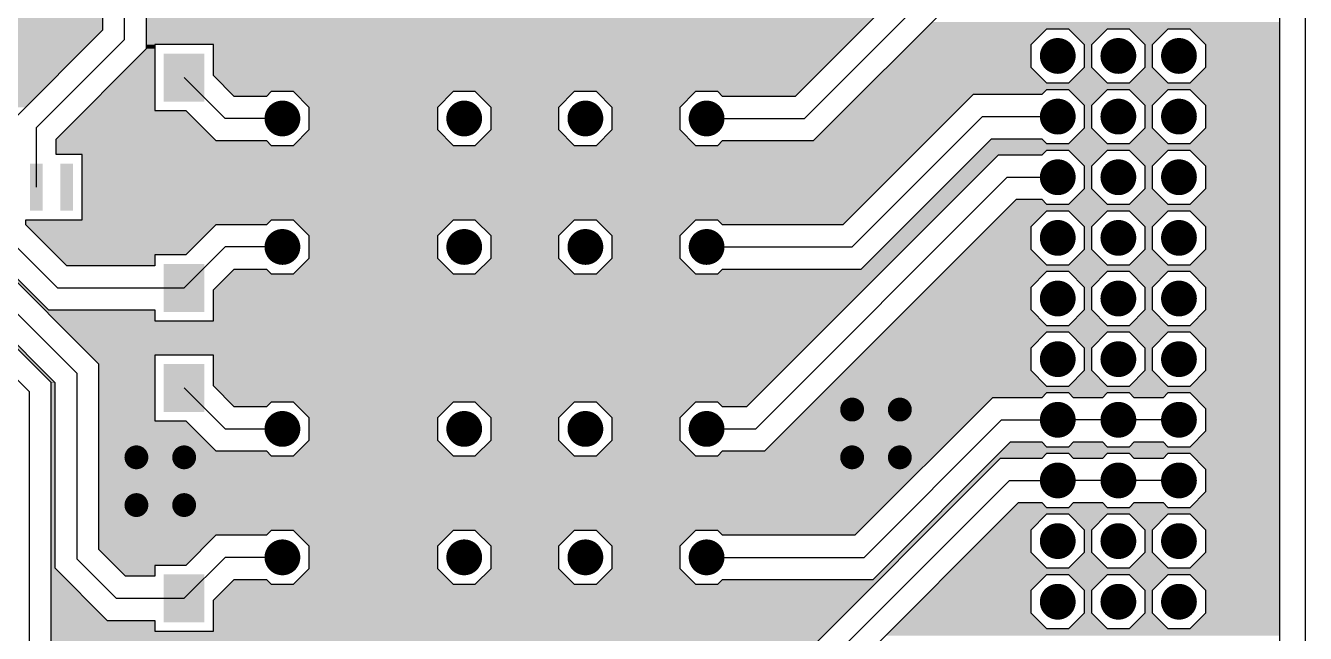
# Model space of a CAD drawing. Extents: x 295 to 953, y 10 to 290.
# Drawn here: x 780 to 868.5, y 133.9 to 175.9 of the extents above; entities that cross this region are included whole.
import ezdxf

# ---------------------------------------------------------------- set-up
doc = ezdxf.new("R2010")
doc.units = 0
doc.header["$LTSCALE"] = 5
doc.header["$MEASUREMENT"] = 0
doc.layers.get('0').update_dxf_attribs({"linetype": 'CONTINUOUS', "lineweight": 25})
doc.layers.add('L1-TOP_GBR', color=7, linetype='CONTINUOUS')

msp = doc.modelspace()

# ---------------------------------------------------------------- linework, layer by layer
for points, const_width in [([(850.732, 173.786, 1), (851.969, 173.786, 1)], 1.238), ([(854.923, 173.786, 1), (856.16, 173.786, 1)], 1.238), ([(859.114, 173.786, 1), (860.351, 173.786, 1)], 1.238), ([(850.732, 169.595, 1), (851.969, 169.595, 1)], 1.238), ([(854.923, 169.595, 1), (856.16, 169.595, 1)], 1.238), ([(859.114, 169.595, 1), (860.351, 169.595, 1)], 1.238), ([(797.107, 169.464, 1), (798.344, 169.464, 1)], 1.238), ([(809.68, 169.464, 1), (810.917, 169.464, 1)], 1.238), ([(818.062, 169.464, 1), (819.299, 169.464, 1)], 1.238), ([(826.444, 169.464, 1), (827.681, 169.464, 1)], 1.238), ([(850.732, 165.405, 1), (851.969, 165.405, 1)], 1.238), ([(854.923, 165.405, 1), (856.16, 165.405, 1)], 1.238), ([(859.114, 165.405, 1), (860.351, 165.405, 1)], 1.238), ([(850.732, 161.214, 1), (851.969, 161.214, 1)], 1.238), ([(854.923, 161.214, 1), (856.16, 161.214, 1)], 1.238), ([(859.114, 161.214, 1), (860.351, 161.214, 1)], 1.238), ([(797.107, 160.587, 1), (798.344, 160.587, 1)], 1.238), ([(809.68, 160.587, 1), (810.917, 160.587, 1)], 1.238), ([(818.062, 160.587, 1), (819.299, 160.587, 1)], 1.238), ([(826.444, 160.587, 1), (827.681, 160.587, 1)], 1.238), ([(850.732, 157.023, 1), (851.969, 157.023, 1)], 1.238), ([(854.923, 157.023, 1), (856.16, 157.023, 1)], 1.238), ([(859.114, 157.023, 1), (860.351, 157.023, 1)], 1.238), ([(850.732, 152.832, 1), (851.969, 152.832, 1)], 1.238), ([(854.923, 152.832, 1), (856.16, 152.832, 1)], 1.238), ([(859.114, 152.832, 1), (860.351, 152.832, 1)], 1.238), ([(836.715, 149.35, 1), (837.54, 149.35, 1)], 0.825), ([(840.015, 149.35, 1), (840.84, 149.35, 1)], 0.825), ([(850.732, 148.641, 1), (851.969, 148.641, 1)], 1.238), ([(854.923, 148.641, 1), (856.16, 148.641, 1)], 1.238), ([(859.114, 148.641, 1), (860.351, 148.641, 1)], 1.238), ([(797.107, 148.013, 1), (798.344, 148.013, 1)], 1.238), ([(809.68, 148.013, 1), (810.917, 148.013, 1)], 1.238), ([(818.062, 148.013, 1), (819.299, 148.013, 1)], 1.238), ([(826.444, 148.013, 1), (827.681, 148.013, 1)], 1.238), ([(787.215, 146.05, 1), (788.04, 146.05, 1)], 0.825), ([(790.515, 146.05, 1), (791.34, 146.05, 1)], 0.825), ([(836.715, 146.05, 1), (837.54, 146.05, 1)], 0.825), ([(840.015, 146.05, 1), (840.84, 146.05, 1)], 0.825), ([(850.732, 144.45, 1), (851.969, 144.45, 1)], 1.238), ([(854.923, 144.45, 1), (856.16, 144.45, 1)], 1.238), ([(859.114, 144.45, 1), (860.351, 144.45, 1)], 1.238), ([(787.215, 142.75, 1), (788.04, 142.75, 1)], 0.825), ([(790.515, 142.75, 1), (791.34, 142.75, 1)], 0.825), ([(850.732, 140.258, 1), (851.969, 140.258, 1)], 1.238), ([(854.923, 140.258, 1), (856.16, 140.258, 1)], 1.238), ([(859.114, 140.258, 1), (860.351, 140.258, 1)], 1.238), ([(797.107, 139.137, 1), (798.344, 139.137, 1)], 1.238), ([(809.68, 139.137, 1), (810.917, 139.137, 1)], 1.238), ([(818.062, 139.137, 1), (819.299, 139.137, 1)], 1.238), ([(826.444, 139.137, 1), (827.681, 139.137, 1)], 1.238), ([(850.732, 136.067, 1), (851.969, 136.067, 1)], 1.238), ([(854.923, 136.067, 1), (856.16, 136.067, 1)], 1.238), ([(859.114, 136.067, 1), (860.351, 136.067, 1)], 1.238)]:
    msp.add_lwpolyline(points, format="xyb", close=True, dxfattribs=dict(const_width=const_width))
for points in [[(792.332, 173.949), (792.332, 170.638), (789.524, 173.949), (789.524, 170.638)], [(781.154, 166.352), (781.154, 163.084), (780.274, 166.352), (780.274, 163.084)], [(783.249, 166.352), (783.249, 163.084), (782.37, 166.352), (782.37, 163.084)], [(792.332, 159.414), (792.332, 156.103), (789.524, 159.414), (789.524, 156.103)], [(792.332, 152.499), (792.332, 149.188), (789.524, 152.499), (789.524, 149.188)], [(792.332, 137.964), (792.332, 134.653), (789.524, 137.964), (789.524, 134.653)]]:
    msp.add_solid(points)
at = {"layer": 'L1-TOP_GBR'}
for p, q in [((868.478, 88.3), (868.478, 246.7)), ((868.478, 88.3), (868.478, 246.7)), ((866.704, 97.893), (866.704, 233.449)), ((845.901, 183.695), (833.196, 170.99)), ((846.533, 182.168), (833.828, 169.464)), ((834.46, 167.937), (847.165, 180.642)), ((785.276, 178.603), (785.276, 175.557)), ((786.803, 174.925), (786.803, 177.971)), ((788.329, 174.293), (788.329, 177.337)), ((785.276, 175.557), (779.188, 169.468)), ((850.582, 175.643), (849.494, 174.555)), ((852.119, 175.643), (850.582, 175.643)), ((853.207, 174.555), (852.119, 175.643)), ((854.773, 175.643), (853.685, 174.555)), ((856.31, 175.643), (854.773, 175.643)), ((857.398, 174.555), (856.31, 175.643)), ((858.964, 175.643), (857.876, 174.555)), ((860.501, 175.643), (858.964, 175.643)), ((861.589, 174.555), (860.501, 175.643)), ((786.803, 174.925), (780.714, 168.837)), ((788.905, 174.567), (788.905, 170.018)), ((792.95, 174.567), (788.905, 174.567)), ((792.95, 172.429), (792.95, 174.567)), ((849.494, 174.555), (849.494, 173.018)), ((853.207, 173.018), (853.207, 174.555)), ((853.685, 174.555), (853.685, 173.018)), ((857.398, 173.018), (857.398, 174.555)), ((857.876, 174.555), (857.876, 173.018)), ((861.589, 173.018), (861.589, 174.555)), ((782.075, 168.04), (788.329, 174.293)), ((849.494, 173.018), (850.582, 171.93)), ((852.119, 171.93), (853.207, 173.018)), ((853.685, 173.018), (854.773, 171.93)), ((856.31, 171.93), (857.398, 173.018)), ((857.876, 173.018), (858.964, 171.93)), ((860.501, 171.93), (861.589, 173.018)), ((790.928, 172.293), (793.757, 169.464)), ((794.389, 170.99), (792.95, 172.429)), ((850.582, 171.93), (852.119, 171.93)), ((854.773, 171.93), (856.31, 171.93)), ((858.964, 171.93), (860.501, 171.93)), ((796.627, 170.99), (794.389, 170.99)), ((796.957, 171.32), (796.627, 170.99)), ((798.494, 171.32), (796.957, 171.32)), ((799.582, 170.232), (798.494, 171.32)), ((809.53, 171.32), (808.442, 170.232)), ((811.067, 171.32), (809.53, 171.32)), ((812.155, 170.232), (811.067, 171.32)), ((817.912, 171.32), (816.824, 170.232)), ((819.449, 171.32), (817.912, 171.32)), ((820.537, 170.232), (819.449, 171.32)), ((826.294, 171.32), (825.206, 170.232)), ((827.831, 171.32), (826.294, 171.32)), ((828.161, 170.99), (827.831, 171.32)), ((833.196, 170.99), (828.161, 170.99)), ((845.505, 171.122), (836.496, 162.113)), ((850.252, 171.122), (845.505, 171.122)), ((850.582, 171.452), (850.252, 171.122)), ((852.119, 171.452), (850.582, 171.452)), ((853.207, 170.364), (852.119, 171.452)), ((854.773, 171.452), (853.685, 170.364)), ((856.31, 171.452), (854.773, 171.452)), ((857.398, 170.364), (856.31, 171.452)), ((858.964, 171.452), (857.876, 170.364)), ((860.501, 171.452), (858.964, 171.452)), ((861.589, 170.364), (860.501, 171.452)), ((788.905, 170.018), (791.043, 170.018)), ((791.043, 170.018), (793.124, 167.937)), ((799.582, 168.695), (799.582, 170.232)), ((808.442, 170.232), (808.442, 168.695)), ((812.155, 168.695), (812.155, 170.232)), ((816.824, 170.232), (816.824, 168.695)), ((820.537, 168.695), (820.537, 170.232)), ((825.206, 170.232), (825.206, 168.695)), ((853.207, 168.827), (853.207, 170.364)), ((853.685, 170.364), (853.685, 168.827)), ((857.398, 168.827), (857.398, 170.364)), ((857.876, 170.364), (857.876, 168.827)), ((861.589, 168.827), (861.589, 170.364)), ((797.726, 169.464), (793.757, 169.464)), ((827.063, 169.464), (833.828, 169.464)), ((846.137, 169.595), (837.128, 160.587)), ((846.137, 169.595), (851.351, 169.595)), ((780.714, 164.718), (780.714, 168.837)), ((798.494, 167.607), (799.582, 168.695)), ((808.442, 168.695), (809.53, 167.607)), ((811.067, 167.607), (812.155, 168.695)), ((816.824, 168.695), (817.912, 167.607)), ((819.449, 167.607), (820.537, 168.695)), ((825.206, 168.695), (826.294, 167.607)), ((852.119, 167.739), (853.207, 168.827)), ((853.685, 168.827), (854.773, 167.739)), ((856.31, 167.739), (857.398, 168.827)), ((857.876, 168.827), (858.964, 167.739)), ((860.501, 167.739), (861.589, 168.827)), ((782.075, 166.97), (782.075, 168.04)), ((793.124, 167.937), (796.627, 167.937)), ((796.627, 167.937), (796.957, 167.607)), ((796.957, 167.607), (798.494, 167.607)), ((809.53, 167.607), (811.067, 167.607)), ((817.912, 167.607), (819.449, 167.607)), ((826.294, 167.607), (827.831, 167.607)), ((827.831, 167.607), (828.161, 167.937)), ((828.161, 167.937), (834.46, 167.937)), ((837.76, 159.06), (846.769, 168.069)), ((846.769, 168.069), (850.252, 168.069)), ((850.252, 168.069), (850.582, 167.739)), ((850.582, 167.739), (852.119, 167.739)), ((854.773, 167.739), (856.31, 167.739)), ((858.964, 167.739), (860.501, 167.739)), ((783.869, 166.97), (782.075, 166.97)), ((783.869, 162.464), (783.869, 166.97)), ((847.221, 166.931), (829.83, 149.54)), ((850.252, 166.931), (847.221, 166.931)), ((850.582, 167.261), (850.252, 166.931)), ((852.119, 167.261), (850.582, 167.261)), ((853.207, 166.173), (852.119, 167.261)), ((854.773, 167.261), (853.685, 166.173)), ((856.31, 167.261), (854.773, 167.261)), ((857.398, 166.173), (856.31, 167.261)), ((858.964, 167.261), (857.876, 166.173)), ((860.501, 167.261), (858.964, 167.261)), ((861.589, 166.173), (860.501, 167.261)), ((853.207, 164.636), (853.207, 166.173)), ((853.685, 166.173), (853.685, 164.636)), ((857.398, 164.636), (857.398, 166.173)), ((857.876, 166.173), (857.876, 164.636)), ((861.589, 164.636), (861.589, 166.173)), ((847.853, 165.405), (830.462, 148.013)), ((847.853, 165.405), (851.351, 165.405)), ((831.094, 146.487), (848.485, 163.878)), ((848.485, 163.878), (850.252, 163.878)), ((850.252, 163.878), (850.582, 163.548)), ((852.119, 163.548), (853.207, 164.636)), ((853.685, 164.636), (854.773, 163.548)), ((856.31, 163.548), (857.398, 164.636)), ((857.876, 164.636), (858.964, 163.548)), ((860.501, 163.548), (861.589, 164.636)), ((850.582, 163.07), (849.494, 161.982)), ((850.582, 163.548), (852.119, 163.548)), ((852.119, 163.07), (850.582, 163.07)), ((853.207, 161.982), (852.119, 163.07)), ((854.773, 163.07), (853.685, 161.982)), ((854.773, 163.548), (856.31, 163.548)), ((856.31, 163.07), (854.773, 163.07)), ((857.398, 161.982), (856.31, 163.07)), ((858.964, 163.07), (857.876, 161.982)), ((858.964, 163.548), (860.501, 163.548)), ((860.501, 163.07), (858.964, 163.07)), ((861.589, 161.982), (860.501, 163.07)), ((779.98, 162.464), (783.869, 162.464)), ((779.98, 162.109), (779.98, 162.464)), ((782.806, 159.285), (779.98, 162.109)), ((793.124, 162.113), (791.043, 160.032)), ((796.627, 162.113), (793.124, 162.113)), ((796.957, 162.443), (796.627, 162.113)), ((798.494, 162.443), (796.957, 162.443)), ((799.582, 161.355), (798.494, 162.443)), ((809.53, 162.443), (808.442, 161.355)), ((811.067, 162.443), (809.53, 162.443)), ((812.155, 161.355), (811.067, 162.443)), ((817.912, 162.443), (816.824, 161.355)), ((819.449, 162.443), (817.912, 162.443)), ((820.537, 161.355), (819.449, 162.443)), ((826.294, 162.443), (825.206, 161.355)), ((827.831, 162.443), (826.294, 162.443)), ((828.161, 162.113), (827.831, 162.443)), ((836.496, 162.113), (828.161, 162.113)), ((849.494, 161.982), (849.494, 160.445)), ((853.207, 160.445), (853.207, 161.982)), ((853.685, 161.982), (853.685, 160.445)), ((857.398, 160.445), (857.398, 161.982)), ((857.876, 161.982), (857.876, 160.445)), ((861.589, 160.445), (861.589, 161.982)), ((782.174, 157.758), (778.619, 161.312)), ((799.582, 159.818), (799.582, 161.355)), ((808.442, 161.355), (808.442, 159.818)), ((812.155, 159.818), (812.155, 161.355)), ((816.824, 161.355), (816.824, 159.818)), ((820.537, 159.818), (820.537, 161.355)), ((825.206, 161.355), (825.206, 159.818)), ((790.928, 157.758), (793.757, 160.587)), ((797.726, 160.587), (793.757, 160.587)), ((827.063, 160.587), (837.128, 160.587)), ((849.494, 160.445), (850.582, 159.357)), ((852.119, 159.357), (853.207, 160.445)), ((853.685, 160.445), (854.773, 159.357)), ((856.31, 159.357), (857.398, 160.445)), ((857.876, 160.445), (858.964, 159.357)), ((860.501, 159.357), (861.589, 160.445)), ((777.884, 159.889), (781.541, 156.231)), ((785.029, 152.49), (777.884, 159.634)), ((788.905, 160.032), (788.905, 159.285)), ((791.043, 160.032), (788.905, 160.032)), ((798.494, 158.73), (799.582, 159.818)), ((808.442, 159.818), (809.53, 158.73)), ((811.067, 158.73), (812.155, 159.818)), ((816.824, 159.818), (817.912, 158.73)), ((819.449, 158.73), (820.537, 159.818)), ((825.206, 159.818), (826.294, 158.73)), ((850.582, 159.357), (852.119, 159.357)), ((854.773, 159.357), (856.31, 159.357)), ((858.964, 159.357), (860.501, 159.357)), ((783.503, 151.858), (776.523, 158.838)), ((788.905, 159.285), (782.806, 159.285)), ((792.95, 157.621), (794.389, 159.06)), ((794.389, 159.06), (796.627, 159.06)), ((796.627, 159.06), (796.957, 158.73)), ((796.957, 158.73), (798.494, 158.73)), ((809.53, 158.73), (811.067, 158.73)), ((817.912, 158.73), (819.449, 158.73)), ((826.294, 158.73), (827.831, 158.73)), ((827.831, 158.73), (828.161, 159.06)), ((828.161, 159.06), (837.76, 159.06)), ((850.582, 158.879), (849.494, 157.791)), ((852.119, 158.879), (850.582, 158.879)), ((853.207, 157.791), (852.119, 158.879)), ((854.773, 158.879), (853.685, 157.791)), ((856.31, 158.879), (854.773, 158.879)), ((857.398, 157.791), (856.31, 158.879)), ((858.964, 158.879), (857.876, 157.791)), ((860.501, 158.879), (858.964, 158.879)), ((861.589, 157.791), (860.501, 158.879)), ((782.174, 157.758), (790.928, 157.758)), ((792.95, 155.483), (792.95, 157.621)), ((849.494, 157.791), (849.494, 156.254)), ((853.207, 156.254), (853.207, 157.791)), ((853.685, 157.791), (853.685, 156.254)), ((857.398, 156.254), (857.398, 157.791)), ((857.876, 157.791), (857.876, 156.254)), ((861.589, 156.254), (861.589, 157.791)), ((775.789, 157.414), (781.976, 151.226)), ((781.729, 151.219), (775.789, 157.159)), ((780.203, 150.588), (774.428, 156.363)), ((781.541, 156.231), (788.905, 156.231)), ((788.905, 156.231), (788.905, 155.483)), ((849.494, 156.254), (850.582, 155.166)), ((852.119, 155.166), (853.207, 156.254)), ((853.685, 156.254), (854.773, 155.166)), ((856.31, 155.166), (857.398, 156.254)), ((857.876, 156.254), (858.964, 155.166)), ((860.501, 155.166), (861.589, 156.254)), ((788.905, 155.483), (792.95, 155.483)), ((850.582, 155.166), (852.119, 155.166)), ((854.773, 155.166), (856.31, 155.166)), ((858.964, 155.166), (860.501, 155.166)), ((850.582, 154.688), (849.494, 153.6)), ((852.119, 154.688), (850.582, 154.688)), ((853.207, 153.6), (852.119, 154.688)), ((854.773, 154.688), (853.685, 153.6)), ((856.31, 154.688), (854.773, 154.688)), ((857.398, 153.6), (856.31, 154.688)), ((858.964, 154.688), (857.876, 153.6)), ((860.501, 154.688), (858.964, 154.688)), ((861.589, 153.6), (860.501, 154.688)), ((849.494, 153.6), (849.494, 152.063)), ((853.207, 152.063), (853.207, 153.6)), ((853.685, 153.6), (853.685, 152.063)), ((857.398, 152.063), (857.398, 153.6)), ((857.876, 153.6), (857.876, 152.063)), ((861.589, 152.063), (861.589, 153.6)), ((785.029, 139.669), (785.029, 152.49)), ((788.905, 153.117), (788.905, 148.568)), ((792.95, 153.117), (788.905, 153.117)), ((792.95, 150.979), (792.95, 153.117)), ((783.503, 151.858), (783.503, 139.037)), ((849.494, 152.063), (850.582, 150.975)), ((852.119, 150.975), (853.207, 152.063)), ((853.685, 152.063), (854.773, 150.975)), ((856.31, 150.975), (857.398, 152.063)), ((857.876, 152.063), (858.964, 150.975)), ((860.501, 150.975), (861.589, 152.063)), ((780.203, 150.588), (780.203, 119.808)), ((781.729, 120.44), (781.729, 151.219)), ((781.976, 151.226), (781.976, 138.406)), ((790.928, 150.843), (793.757, 148.013)), ((794.389, 149.54), (792.95, 150.979)), ((850.582, 150.497), (850.252, 150.167)), ((850.582, 150.975), (852.119, 150.975)), ((852.119, 150.497), (850.582, 150.497)), ((852.449, 150.167), (852.119, 150.497)), ((854.773, 150.497), (854.443, 150.167)), ((854.773, 150.975), (856.31, 150.975)), ((856.31, 150.497), (854.773, 150.497)), ((856.64, 150.167), (856.31, 150.497)), ((858.964, 150.497), (858.634, 150.167)), ((858.964, 150.975), (860.501, 150.975)), ((860.501, 150.497), (858.964, 150.497)), ((861.589, 149.409), (860.501, 150.497)), ((796.957, 149.87), (796.627, 149.54)), ((798.494, 149.87), (796.957, 149.87)), ((799.582, 148.782), (798.494, 149.87)), ((809.53, 149.87), (808.442, 148.782)), ((811.067, 149.87), (809.53, 149.87)), ((812.155, 148.782), (811.067, 149.87)), ((817.912, 149.87), (816.824, 148.782)), ((819.449, 149.87), (817.912, 149.87)), ((820.537, 148.782), (819.449, 149.87)), ((826.294, 149.87), (825.206, 148.782)), ((827.831, 149.87), (826.294, 149.87)), ((828.161, 149.54), (827.831, 149.87)), ((846.825, 150.167), (837.321, 140.663)), ((850.252, 150.167), (846.825, 150.167)), ((854.443, 150.167), (852.449, 150.167)), ((858.634, 150.167), (856.64, 150.167)), ((796.627, 149.54), (794.389, 149.54)), ((799.582, 147.245), (799.582, 148.782)), ((808.442, 148.782), (808.442, 147.245)), ((812.155, 147.245), (812.155, 148.782)), ((816.824, 148.782), (816.824, 147.245)), ((820.537, 147.245), (820.537, 148.782)), ((825.206, 148.782), (825.206, 147.245)), ((829.83, 149.54), (828.161, 149.54)), ((861.589, 147.872), (861.589, 149.409)), ((788.905, 148.568), (791.043, 148.568)), ((791.043, 148.568), (793.124, 146.487)), ((793.757, 148.013), (797.726, 148.013)), ((827.063, 148.013), (830.462, 148.013)), ((847.457, 148.641), (837.953, 139.137)), ((847.457, 148.641), (851.351, 148.641)), ((855.542, 148.641), (851.351, 148.641)), ((859.733, 148.641), (855.542, 148.641)), ((860.501, 146.784), (861.589, 147.872)), ((798.494, 146.157), (799.582, 147.245)), ((808.442, 147.245), (809.53, 146.157)), ((811.067, 146.157), (812.155, 147.245)), ((816.824, 147.245), (817.912, 146.157)), ((819.449, 146.157), (820.537, 147.245)), ((825.206, 147.245), (826.294, 146.157)), ((838.585, 137.61), (848.089, 147.114)), ((848.089, 147.114), (850.252, 147.114)), ((850.252, 147.114), (850.582, 146.784)), ((852.119, 146.784), (852.449, 147.114)), ((852.449, 147.114), (854.443, 147.114)), ((854.443, 147.114), (854.773, 146.784)), ((856.31, 146.784), (856.64, 147.114)), ((856.64, 147.114), (858.634, 147.114)), ((858.634, 147.114), (858.964, 146.784)), ((793.124, 146.487), (796.627, 146.487)), ((796.627, 146.487), (796.957, 146.157)), ((796.957, 146.157), (798.494, 146.157)), ((809.53, 146.157), (811.067, 146.157)), ((817.912, 146.157), (819.449, 146.157)), ((826.294, 146.157), (827.831, 146.157)), ((827.831, 146.157), (828.161, 146.487)), ((828.161, 146.487), (831.094, 146.487)), ((850.582, 146.306), (850.252, 145.976)), ((850.582, 146.784), (852.119, 146.784)), ((852.119, 146.306), (850.582, 146.306)), ((852.449, 145.976), (852.119, 146.306)), ((854.773, 146.306), (854.443, 145.976)), ((854.773, 146.784), (856.31, 146.784)), ((856.31, 146.306), (854.773, 146.306)), ((856.64, 145.976), (856.31, 146.306)), ((858.964, 146.306), (858.634, 145.976)), ((858.964, 146.784), (860.501, 146.784)), ((860.501, 146.306), (858.964, 146.306)), ((861.589, 145.218), (860.501, 146.306)), ((847.369, 145.976), (829.483, 128.09)), ((850.252, 145.976), (847.369, 145.976)), ((854.443, 145.976), (852.449, 145.976)), ((858.634, 145.976), (856.64, 145.976)), ((861.589, 143.681), (861.589, 145.218)), ((848.001, 144.45), (830.115, 126.564)), ((848.001, 144.45), (851.351, 144.45)), ((855.542, 144.45), (851.351, 144.45)), ((859.733, 144.45), (855.542, 144.45)), ((860.501, 142.593), (861.589, 143.681)), ((830.747, 125.037), (848.633, 142.923)), ((848.633, 142.923), (850.252, 142.923)), ((850.252, 142.923), (850.582, 142.593)), ((850.582, 142.593), (852.119, 142.593)), ((852.119, 142.593), (852.449, 142.923)), ((852.449, 142.923), (854.443, 142.923)), ((854.443, 142.923), (854.773, 142.593)), ((854.773, 142.593), (856.31, 142.593)), ((856.31, 142.593), (856.64, 142.923)), ((856.64, 142.923), (858.634, 142.923)), ((858.634, 142.923), (858.964, 142.593)), ((858.964, 142.593), (860.501, 142.593)), ((850.582, 142.115), (849.494, 141.027)), ((852.119, 142.115), (850.582, 142.115)), ((853.207, 141.027), (852.119, 142.115)), ((854.773, 142.115), (853.685, 141.027)), ((856.31, 142.115), (854.773, 142.115)), ((857.398, 141.027), (856.31, 142.115)), ((858.964, 142.115), (857.876, 141.027)), ((860.501, 142.115), (858.964, 142.115)), ((861.589, 141.027), (860.501, 142.115)), ((796.957, 140.993), (796.627, 140.663)), ((798.494, 140.993), (796.957, 140.993)), ((799.582, 139.905), (798.494, 140.993)), ((809.53, 140.993), (808.442, 139.905)), ((811.067, 140.993), (809.53, 140.993)), ((812.155, 139.905), (811.067, 140.993)), ((817.912, 140.993), (816.824, 139.905)), ((819.449, 140.993), (817.912, 140.993)), ((820.537, 139.905), (819.449, 140.993)), ((826.294, 140.993), (825.206, 139.905)), ((827.831, 140.993), (826.294, 140.993)), ((828.161, 140.663), (827.831, 140.993)), ((849.494, 141.027), (849.494, 139.49)), ((853.207, 139.49), (853.207, 141.027)), ((853.685, 141.027), (853.685, 139.49)), ((857.398, 139.49), (857.398, 141.027)), ((857.876, 141.027), (857.876, 139.49)), ((861.589, 139.49), (861.589, 141.027)), ((793.124, 140.663), (791.043, 138.582)), ((796.627, 140.663), (793.124, 140.663)), ((799.582, 138.368), (799.582, 139.905)), ((808.442, 139.905), (808.442, 138.368)), ((812.155, 138.368), (812.155, 139.905)), ((816.824, 139.905), (816.824, 138.368)), ((820.537, 138.368), (820.537, 139.905)), ((825.206, 139.905), (825.206, 138.368)), ((837.321, 140.663), (828.161, 140.663)), ((786.233, 136.308), (783.503, 139.037)), ((786.865, 137.835), (785.029, 139.669)), ((790.928, 136.308), (793.757, 139.137)), ((797.726, 139.137), (793.757, 139.137)), ((827.063, 139.137), (837.953, 139.137)), ((849.494, 139.49), (850.582, 138.402)), ((852.119, 138.402), (853.207, 139.49)), ((853.685, 139.49), (854.773, 138.402)), ((856.31, 138.402), (857.398, 139.49)), ((857.876, 139.49), (858.964, 138.402)), ((860.501, 138.402), (861.589, 139.49)), ((781.976, 138.406), (785.6, 134.78)), ((788.905, 138.582), (788.905, 137.835)), ((791.043, 138.582), (788.905, 138.582)), ((798.494, 137.28), (799.582, 138.368)), ((808.442, 138.368), (809.53, 137.28)), ((811.067, 137.28), (812.155, 138.368)), ((816.824, 138.368), (817.912, 137.28)), ((819.449, 137.28), (820.537, 138.368)), ((825.206, 138.368), (826.294, 137.28)), ((850.582, 138.402), (852.119, 138.402)), ((854.773, 138.402), (856.31, 138.402)), ((858.964, 138.402), (860.501, 138.402)), ((788.905, 137.835), (786.865, 137.835)), ((792.95, 136.171), (794.389, 137.61)), ((794.389, 137.61), (796.627, 137.61)), ((796.627, 137.61), (796.957, 137.28)), ((796.957, 137.28), (798.494, 137.28)), ((809.53, 137.28), (811.067, 137.28)), ((817.912, 137.28), (819.449, 137.28)), ((826.294, 137.28), (827.831, 137.28)), ((827.831, 137.28), (828.161, 137.61)), ((828.161, 137.61), (838.585, 137.61)), ((850.582, 137.924), (849.494, 136.836)), ((852.119, 137.924), (850.582, 137.924)), ((853.207, 136.836), (852.119, 137.924)), ((854.773, 137.924), (853.685, 136.836)), ((856.31, 137.924), (854.773, 137.924)), ((857.398, 136.836), (856.31, 137.924)), ((858.964, 137.924), (857.876, 136.836)), ((860.501, 137.924), (858.964, 137.924)), ((861.589, 136.836), (860.501, 137.924)), ((849.494, 136.836), (849.494, 135.299)), ((853.207, 135.299), (853.207, 136.836)), ((853.685, 136.836), (853.685, 135.299)), ((857.398, 135.299), (857.398, 136.836)), ((857.876, 136.836), (857.876, 135.299)), ((861.589, 135.299), (861.589, 136.836)), ((786.233, 136.308), (790.928, 136.308)), ((792.95, 134.033), (792.95, 136.171)), ((785.6, 134.78), (788.905, 134.78)), ((788.905, 134.78), (788.905, 134.033)), ((849.494, 135.299), (850.582, 134.211)), ((852.119, 134.211), (853.207, 135.299)), ((853.685, 135.299), (854.773, 134.211)), ((856.31, 134.211), (857.398, 135.299)), ((857.876, 135.299), (858.964, 134.211)), ((860.501, 134.211), (861.589, 135.299)), ((788.905, 134.033), (792.95, 134.033)), ((850.582, 134.211), (852.119, 134.211)), ((854.773, 134.211), (856.31, 134.211)), ((858.964, 134.211), (860.501, 134.211))]:
    msp.add_line(p, q, dxfattribs=at)
for points in [[(764.816, 175.557), (763.579, 176.794), (785.276, 175.557), (785.276, 176.794)], [(788.329, 174.567), (788.329, 176.933), (836.773, 174.567), (839.139, 176.933)], [(766.397, 173.976), (764.816, 175.557), (783.696, 173.976), (785.276, 175.557)], [(841.078, 174.555), (842.165, 175.643), (849.494, 174.555), (850.582, 175.643)], [(842.165, 175.643), (842.643, 176.121), (866.704, 175.643), (866.704, 176.121)], [(842.165, 175.643), (842.165, 175.643), (850.582, 175.643), (852.119, 175.643)], [(853.207, 174.555), (852.119, 175.643), (853.685, 174.555), (854.773, 175.643)], [(852.119, 175.643), (852.119, 175.643), (854.773, 175.643), (856.31, 175.643)], [(857.398, 174.555), (856.31, 175.643), (857.876, 174.555), (858.964, 175.643)], [(856.31, 175.643), (856.31, 175.643), (858.964, 175.643), (860.501, 175.643)], [(861.589, 174.555), (860.501, 175.643), (866.704, 174.555), (866.704, 175.643)], [(788.329, 174.293), (788.329, 174.567), (788.905, 174.293), (788.905, 174.567)], [(788.329, 174.567), (788.329, 174.567), (788.905, 174.567), (792.95, 174.567)], [(792.95, 172.429), (792.95, 174.567), (834.634, 172.429), (836.773, 174.567)], [(839.54, 173.018), (841.078, 174.555), (849.494, 173.018), (849.494, 174.555)], [(853.207, 173.018), (853.207, 174.555), (853.685, 173.018), (853.685, 174.555)], [(857.398, 173.018), (857.398, 174.555), (857.876, 173.018), (857.876, 174.555)], [(861.589, 173.018), (861.589, 174.555), (866.704, 173.018), (866.704, 174.555)], [(773.858, 170.227), (770.109, 173.976), (779.947, 170.227), (783.696, 173.976)], [(784.054, 170.018), (788.329, 174.293), (788.905, 170.018), (788.905, 174.293)], [(838.453, 171.93), (839.54, 173.018), (850.582, 171.93), (849.494, 173.018)], [(852.12, 171.93), (853.207, 173.018), (854.773, 171.93), (853.685, 173.018)], [(856.311, 171.93), (857.398, 173.018), (858.964, 171.93), (857.876, 173.018)], [(860.502, 171.93), (861.589, 173.018), (866.704, 171.93), (866.704, 173.018)], [(794.059, 171.32), (792.95, 172.429), (833.526, 171.32), (834.634, 172.429)], [(837.974, 171.452), (838.452, 171.93), (866.704, 171.452), (866.704, 171.93)], [(838.452, 171.93), (838.453, 171.93), (852.12, 171.93), (850.582, 171.93)], [(852.12, 171.93), (852.12, 171.93), (856.311, 171.93), (854.773, 171.93)], [(856.311, 171.93), (856.311, 171.93), (860.502, 171.93), (858.964, 171.93)], [(794.389, 170.99), (794.059, 171.32), (796.627, 170.99), (796.957, 171.32)], [(794.059, 171.32), (794.059, 171.32), (796.957, 171.32), (798.494, 171.32)], [(799.582, 170.232), (798.494, 171.32), (808.442, 170.232), (809.53, 171.32)], [(798.494, 171.32), (798.494, 171.32), (809.53, 171.32), (811.067, 171.32)], [(812.155, 170.232), (811.067, 171.32), (816.824, 170.232), (817.912, 171.32)], [(811.067, 171.32), (811.067, 171.32), (817.912, 171.32), (819.449, 171.32)], [(820.537, 170.232), (819.449, 171.32), (825.206, 170.232), (826.294, 171.32)], [(819.449, 171.32), (819.449, 171.32), (826.294, 171.32), (827.831, 171.32)], [(828.161, 170.99), (827.831, 171.32), (833.196, 170.99), (833.526, 171.32)], [(834.46, 167.937), (837.644, 171.122), (842.32, 167.937), (845.505, 171.122)], [(837.644, 171.122), (837.974, 171.452), (850.252, 171.122), (850.582, 171.452)], [(837.644, 171.122), (837.644, 171.122), (845.505, 171.122), (850.252, 171.122)], [(837.974, 171.452), (837.974, 171.452), (850.582, 171.452), (852.119, 171.452)], [(853.207, 170.364), (852.119, 171.452), (853.685, 170.364), (854.773, 171.452)], [(852.119, 171.452), (852.119, 171.452), (854.773, 171.452), (856.31, 171.452)], [(857.398, 170.364), (856.31, 171.452), (857.876, 170.364), (858.964, 171.452)], [(856.31, 171.452), (856.31, 171.452), (858.964, 171.452), (860.501, 171.452)], [(861.589, 170.364), (860.501, 171.452), (866.704, 170.364), (866.704, 171.452)], [(782.075, 168.04), (784.054, 170.018), (793.021, 168.04), (791.043, 170.018)], [(784.054, 170.018), (784.054, 170.018), (791.043, 170.018), (788.905, 170.018)], [(799.582, 168.695), (799.582, 170.232), (808.442, 168.695), (808.442, 170.232)], [(812.155, 168.695), (812.155, 170.232), (816.824, 168.695), (816.824, 170.232)], [(820.537, 168.695), (820.537, 170.232), (825.206, 168.695), (825.206, 170.232)], [(853.207, 168.827), (853.207, 170.364), (853.685, 168.827), (853.685, 170.364)], [(857.398, 168.827), (857.398, 170.364), (857.876, 168.827), (857.876, 170.364)], [(861.589, 168.827), (861.589, 170.364), (866.704, 168.827), (866.704, 170.364)], [(798.494, 167.607), (799.582, 168.695), (809.53, 167.607), (808.442, 168.695)], [(811.068, 167.607), (812.155, 168.695), (817.912, 167.607), (816.824, 168.695)], [(819.45, 167.607), (820.537, 168.695), (826.294, 167.607), (825.206, 168.695)], [(852.12, 167.739), (853.207, 168.827), (854.773, 167.739), (853.685, 168.827)], [(856.311, 167.739), (857.398, 168.827), (858.964, 167.739), (857.876, 168.827)], [(860.502, 167.739), (861.589, 168.827), (866.704, 167.739), (866.704, 168.827)], [(782.075, 167.937), (782.075, 168.04), (793.124, 167.937), (793.021, 168.04)], [(782.075, 167.607), (782.075, 167.937), (796.957, 167.607), (796.627, 167.937)], [(782.075, 167.937), (782.075, 167.937), (796.627, 167.937), (793.124, 167.937)], [(782.075, 166.97), (782.075, 167.607), (841.353, 166.97), (841.99, 167.607)], [(782.075, 167.607), (782.075, 167.607), (811.068, 167.607), (809.53, 167.607)], [(811.068, 167.607), (811.068, 167.607), (819.45, 167.607), (817.912, 167.607)], [(827.831, 167.607), (828.161, 167.937), (841.99, 167.607), (842.32, 167.937)], [(845.96, 167.261), (846.438, 167.739), (866.704, 167.261), (866.704, 167.739)], [(846.438, 167.739), (846.439, 167.739), (852.12, 167.739), (850.582, 167.739)], [(846.439, 167.739), (846.769, 168.069), (850.582, 167.739), (850.252, 168.069)], [(846.769, 168.069), (846.769, 168.069), (850.252, 168.069), (846.769, 168.069)], [(852.12, 167.739), (852.12, 167.739), (856.311, 167.739), (854.773, 167.739)], [(856.311, 167.739), (856.311, 167.739), (860.502, 167.739), (858.964, 167.739)], [(783.869, 162.464), (783.869, 166.97), (836.847, 162.464), (841.353, 166.97)], [(837.76, 159.06), (845.63, 166.931), (839.35, 159.06), (847.221, 166.931)], [(845.63, 166.931), (845.96, 167.261), (850.252, 166.931), (850.582, 167.261)], [(845.63, 166.931), (845.63, 166.931), (847.221, 166.931), (850.252, 166.931)], [(845.96, 167.261), (845.96, 167.261), (850.582, 167.261), (852.119, 167.261)], [(853.207, 166.173), (852.119, 167.261), (853.685, 166.173), (854.773, 167.261)], [(852.119, 167.261), (852.119, 167.261), (854.773, 167.261), (856.31, 167.261)], [(857.398, 166.173), (856.31, 167.261), (857.876, 166.173), (858.964, 167.261)], [(856.31, 167.261), (856.31, 167.261), (858.964, 167.261), (860.501, 167.261)], [(861.589, 166.173), (860.501, 167.261), (866.704, 166.173), (866.704, 167.261)], [(853.207, 164.636), (853.207, 166.173), (853.685, 164.636), (853.685, 166.173)], [(857.398, 164.636), (857.398, 166.173), (857.876, 164.636), (857.876, 166.173)], [(861.589, 164.636), (861.589, 166.173), (866.704, 164.636), (866.704, 166.173)], [(848.155, 163.548), (848.485, 163.878), (850.582, 163.548), (850.252, 163.878)], [(848.485, 163.878), (848.485, 163.878), (850.252, 163.878), (848.485, 163.878)], [(852.12, 163.548), (853.207, 164.636), (854.773, 163.548), (853.685, 164.636)], [(856.311, 163.548), (857.398, 164.636), (858.964, 163.548), (857.876, 164.636)], [(860.502, 163.548), (861.589, 164.636), (866.704, 163.548), (866.704, 164.636)], [(846.589, 161.982), (847.676, 163.07), (849.494, 161.982), (850.582, 163.07)], [(847.676, 163.07), (848.154, 163.548), (866.704, 163.07), (866.704, 163.548)], [(847.676, 163.07), (847.676, 163.07), (850.582, 163.07), (852.119, 163.07)], [(848.154, 163.548), (848.155, 163.548), (852.12, 163.548), (850.582, 163.548)], [(853.207, 161.982), (852.119, 163.07), (853.685, 161.982), (854.773, 163.07)], [(852.119, 163.07), (852.119, 163.07), (854.773, 163.07), (856.31, 163.07)], [(852.12, 163.548), (852.12, 163.548), (856.311, 163.548), (854.773, 163.548)], [(857.398, 161.982), (856.31, 163.07), (857.876, 161.982), (858.964, 163.07)], [(856.31, 163.07), (856.31, 163.07), (858.964, 163.07), (860.501, 163.07)], [(856.311, 163.548), (856.311, 163.548), (860.502, 163.548), (858.964, 163.548)], [(861.589, 161.982), (860.501, 163.07), (866.704, 161.982), (866.704, 163.07)], [(779.98, 162.443), (779.98, 162.464), (836.826, 162.443), (836.847, 162.464)], [(779.98, 162.113), (779.98, 162.443), (796.627, 162.113), (796.957, 162.443)], [(779.98, 162.443), (779.98, 162.443), (796.957, 162.443), (798.494, 162.443)], [(779.98, 162.109), (779.98, 162.113), (793.12, 162.109), (793.124, 162.113)], [(779.98, 162.113), (779.98, 162.113), (793.124, 162.113), (796.627, 162.113)], [(782.058, 160.032), (779.98, 162.109), (791.043, 160.032), (793.12, 162.109)], [(799.582, 161.355), (798.494, 162.443), (808.442, 161.355), (809.53, 162.443)], [(798.494, 162.443), (798.494, 162.443), (809.53, 162.443), (811.067, 162.443)], [(812.155, 161.355), (811.067, 162.443), (816.824, 161.355), (817.912, 162.443)], [(811.067, 162.443), (811.067, 162.443), (817.912, 162.443), (819.449, 162.443)], [(820.537, 161.355), (819.449, 162.443), (825.206, 161.355), (826.294, 162.443)], [(819.449, 162.443), (819.449, 162.443), (826.294, 162.443), (827.831, 162.443)], [(828.161, 162.113), (827.831, 162.443), (836.496, 162.113), (836.826, 162.443)], [(845.051, 160.445), (846.589, 161.982), (849.494, 160.445), (849.494, 161.982)], [(853.207, 160.445), (853.207, 161.982), (853.685, 160.445), (853.685, 161.982)], [(857.398, 160.445), (857.398, 161.982), (857.876, 160.445), (857.876, 161.982)], [(861.589, 160.445), (861.589, 161.982), (866.704, 160.445), (866.704, 161.982)], [(799.582, 159.818), (799.582, 161.355), (808.442, 159.818), (808.442, 161.355)], [(812.155, 159.818), (812.155, 161.355), (816.824, 159.818), (816.824, 161.355)], [(820.537, 159.818), (820.537, 161.355), (825.206, 159.818), (825.206, 161.355)], [(843.964, 159.357), (845.051, 160.445), (850.582, 159.357), (849.494, 160.445)], [(852.12, 159.357), (853.207, 160.445), (854.773, 159.357), (853.685, 160.445)], [(856.311, 159.357), (857.398, 160.445), (858.964, 159.357), (857.876, 160.445)], [(860.502, 159.357), (861.589, 160.445), (866.704, 159.357), (866.704, 160.445)], [(781.288, 156.231), (777.884, 159.634), (781.541, 156.231), (778.138, 159.634)], [(782.806, 159.285), (782.058, 160.032), (788.905, 159.285), (788.905, 160.032)], [(782.058, 160.032), (782.058, 160.032), (788.905, 160.032), (791.043, 160.032)], [(798.494, 158.73), (799.582, 159.818), (809.53, 158.73), (808.442, 159.818)], [(811.068, 158.73), (812.155, 159.818), (817.912, 158.73), (816.824, 159.818)], [(819.45, 158.73), (820.537, 159.818), (826.294, 158.73), (825.206, 159.818)], [(843.485, 158.879), (843.963, 159.357), (866.704, 158.879), (866.704, 159.357)], [(843.963, 159.357), (843.964, 159.357), (852.12, 159.357), (850.582, 159.357)], [(852.12, 159.357), (852.12, 159.357), (856.311, 159.357), (854.773, 159.357)], [(856.311, 159.357), (856.311, 159.357), (860.502, 159.357), (858.964, 159.357)], [(792.95, 157.621), (794.059, 158.73), (837.911, 157.621), (839.02, 158.73)], [(794.059, 158.73), (794.389, 159.06), (796.957, 158.73), (796.627, 159.06)], [(794.059, 158.73), (794.059, 158.73), (811.068, 158.73), (809.53, 158.73)], [(794.389, 159.06), (794.389, 159.06), (796.627, 159.06), (794.389, 159.06)], [(811.068, 158.73), (811.068, 158.73), (819.45, 158.73), (817.912, 158.73)], [(827.831, 158.73), (828.161, 159.06), (839.02, 158.73), (839.35, 159.06)], [(842.398, 157.791), (843.485, 158.879), (849.494, 157.791), (850.582, 158.879)], [(843.485, 158.879), (843.485, 158.879), (850.582, 158.879), (852.119, 158.879)], [(853.207, 157.791), (852.119, 158.879), (853.685, 157.791), (854.773, 158.879)], [(852.119, 158.879), (852.119, 158.879), (854.773, 158.879), (856.31, 158.879)], [(857.398, 157.791), (856.31, 158.879), (857.876, 157.791), (858.964, 158.879)], [(856.31, 158.879), (856.31, 158.879), (858.964, 158.879), (860.501, 158.879)], [(861.589, 157.791), (860.501, 158.879), (866.704, 157.791), (866.704, 158.879)], [(792.951, 155.483), (792.95, 157.621), (835.773, 155.483), (837.911, 157.621)], [(840.86, 156.254), (842.398, 157.791), (849.494, 156.254), (849.494, 157.791)], [(853.207, 156.254), (853.207, 157.791), (853.685, 156.254), (853.685, 157.791)], [(857.398, 156.254), (857.398, 157.791), (857.876, 156.254), (857.876, 157.791)], [(861.589, 156.254), (861.589, 157.791), (866.704, 156.254), (866.704, 157.791)], [(781.722, 151.226), (775.789, 157.159), (781.976, 151.226), (776.043, 157.159)], [(781.288, 156.23), (781.288, 156.231), (788.905, 156.23), (781.541, 156.231)], [(782.036, 155.483), (781.288, 156.23), (788.905, 155.483), (788.905, 156.23)], [(839.773, 155.166), (840.86, 156.254), (850.582, 155.166), (849.494, 156.254)], [(852.12, 155.166), (853.207, 156.254), (854.773, 155.166), (853.685, 156.254)], [(856.311, 155.166), (857.398, 156.254), (858.964, 155.166), (857.876, 156.254)], [(860.502, 155.166), (861.589, 156.254), (866.704, 155.166), (866.704, 156.254)], [(784.402, 153.117), (782.036, 155.483), (833.407, 153.117), (835.773, 155.483)], [(839.294, 154.688), (839.772, 155.166), (866.704, 154.688), (866.704, 155.166)], [(839.772, 155.166), (839.773, 155.166), (852.12, 155.166), (850.582, 155.166)], [(852.12, 155.166), (852.12, 155.166), (856.311, 155.166), (854.773, 155.166)], [(856.311, 155.166), (856.311, 155.166), (860.502, 155.166), (858.964, 155.166)], [(838.207, 153.6), (839.294, 154.688), (849.494, 153.6), (850.582, 154.688)], [(839.294, 154.688), (839.294, 154.688), (850.582, 154.688), (852.119, 154.688)], [(853.207, 153.6), (852.119, 154.688), (853.685, 153.6), (854.773, 154.688)], [(852.119, 154.688), (852.119, 154.688), (854.773, 154.688), (856.31, 154.688)], [(857.398, 153.6), (856.31, 154.688), (857.876, 153.6), (858.964, 154.688)], [(856.31, 154.688), (856.31, 154.688), (858.964, 154.688), (860.501, 154.688)], [(861.589, 153.6), (860.501, 154.688), (866.704, 153.6), (866.704, 154.688)], [(836.669, 152.063), (838.207, 153.6), (849.494, 152.063), (849.494, 153.6)], [(853.207, 152.063), (853.207, 153.6), (853.685, 152.063), (853.685, 153.6)], [(857.398, 152.063), (857.398, 153.6), (857.876, 152.063), (857.876, 153.6)], [(861.589, 152.063), (861.589, 153.6), (866.704, 152.063), (866.704, 153.6)], [(785.029, 152.49), (784.402, 153.117), (788.905, 152.49), (788.905, 153.117)], [(784.402, 153.117), (784.402, 153.117), (788.905, 153.117), (792.95, 153.117)], [(785.029, 148.568), (785.029, 152.49), (788.905, 148.568), (788.905, 152.49)], [(792.95, 150.979), (792.95, 153.117), (831.268, 150.979), (833.407, 153.117)], [(835.582, 150.975), (836.669, 152.063), (850.582, 150.975), (849.494, 152.063)], [(852.119, 150.975), (853.207, 152.063), (854.773, 150.975), (853.685, 152.063)], [(856.31, 150.975), (857.398, 152.063), (858.964, 150.975), (857.876, 152.063)], [(860.502, 150.975), (861.589, 152.063), (866.704, 150.975), (866.704, 152.063)], [(781.729, 151.219), (781.722, 151.226), (781.976, 151.219), (781.976, 151.226)], [(781.729, 138.406), (781.729, 151.219), (781.976, 138.406), (781.976, 151.219)], [(794.059, 149.87), (792.95, 150.979), (830.16, 149.87), (831.268, 150.979)], [(834.773, 150.167), (835.103, 150.497), (850.252, 150.167), (850.582, 150.497)], [(835.103, 150.497), (835.581, 150.975), (866.704, 150.497), (866.704, 150.975)], [(835.103, 150.497), (835.103, 150.497), (850.582, 150.497), (852.119, 150.497)], [(835.581, 150.975), (835.582, 150.975), (860.502, 150.975), (858.964, 150.975)], [(852.449, 150.167), (852.119, 150.497), (854.443, 150.167), (854.773, 150.497)], [(852.119, 150.497), (852.119, 150.497), (854.773, 150.497), (856.31, 150.497)], [(856.64, 150.167), (856.31, 150.497), (858.634, 150.167), (858.964, 150.497)], [(856.31, 150.497), (856.31, 150.497), (858.964, 150.497), (860.501, 150.497)], [(861.589, 149.409), (860.501, 150.497), (866.704, 149.409), (866.704, 150.497)], [(794.389, 149.54), (794.059, 149.87), (796.627, 149.54), (796.957, 149.87)], [(794.059, 149.87), (794.059, 149.87), (796.957, 149.87), (798.494, 149.87)], [(799.582, 148.782), (798.494, 149.87), (808.442, 148.782), (809.53, 149.87)], [(798.494, 149.87), (798.494, 149.87), (809.53, 149.87), (811.067, 149.87)], [(812.155, 148.782), (811.067, 149.87), (816.824, 148.782), (817.912, 149.87)], [(811.067, 149.87), (811.067, 149.87), (817.912, 149.87), (819.449, 149.87)], [(820.537, 148.782), (819.449, 149.87), (825.206, 148.782), (826.294, 149.87)], [(819.449, 149.87), (819.449, 149.87), (826.294, 149.87), (827.831, 149.87)], [(828.161, 149.54), (827.831, 149.87), (829.83, 149.54), (830.16, 149.87)], [(831.094, 146.487), (834.773, 150.167), (843.145, 146.487), (846.825, 150.167)], [(834.773, 150.167), (834.773, 150.167), (846.825, 150.167), (850.252, 150.167)], [(799.582, 147.245), (799.582, 148.782), (808.442, 147.245), (808.442, 148.782)], [(812.155, 147.245), (812.155, 148.782), (816.824, 147.245), (816.824, 148.782)], [(820.537, 147.245), (820.537, 148.782), (825.206, 147.245), (825.206, 148.782)], [(861.589, 147.872), (861.589, 149.409), (866.704, 147.872), (866.704, 149.409)], [(785.029, 146.487), (785.029, 148.568), (793.124, 146.487), (791.043, 148.568)], [(785.029, 148.568), (785.029, 148.568), (791.043, 148.568), (788.905, 148.568)], [(860.502, 146.784), (861.589, 147.872), (866.704, 146.784), (866.704, 147.872)], [(798.494, 146.157), (799.582, 147.245), (809.53, 146.157), (808.442, 147.245)], [(811.068, 146.157), (812.155, 147.245), (817.912, 146.157), (816.824, 147.245)], [(819.45, 146.157), (820.537, 147.245), (826.294, 146.157), (825.206, 147.245)], [(847.759, 146.784), (848.089, 147.114), (850.582, 146.784), (850.252, 147.114)], [(848.089, 147.114), (848.089, 147.114), (850.252, 147.114), (848.089, 147.114)], [(852.119, 146.784), (852.449, 147.114), (854.773, 146.784), (854.443, 147.114)], [(852.449, 147.114), (852.449, 147.114), (854.443, 147.114), (852.449, 147.114)], [(856.31, 146.784), (856.64, 147.114), (858.964, 146.784), (858.634, 147.114)], [(856.64, 147.114), (856.64, 147.114), (858.634, 147.114), (856.64, 147.114)], [(785.029, 146.157), (785.029, 146.487), (796.957, 146.157), (796.627, 146.487)], [(785.029, 146.487), (785.029, 146.487), (796.627, 146.487), (793.124, 146.487)], [(785.029, 140.993), (785.029, 146.157), (837.651, 140.993), (842.815, 146.157)], [(785.029, 146.157), (785.029, 146.157), (811.068, 146.157), (809.53, 146.157)], [(811.068, 146.157), (811.068, 146.157), (819.45, 146.157), (817.912, 146.157)], [(827.831, 146.157), (828.161, 146.487), (842.815, 146.157), (843.145, 146.487)], [(846.95, 145.976), (847.28, 146.306), (850.252, 145.976), (850.582, 146.306)], [(847.28, 146.306), (847.758, 146.784), (866.704, 146.306), (866.704, 146.784)], [(847.28, 146.306), (847.28, 146.306), (850.582, 146.306), (852.119, 146.306)], [(847.758, 146.784), (847.759, 146.784), (860.502, 146.784), (858.964, 146.784)], [(852.449, 145.976), (852.119, 146.306), (854.443, 145.976), (854.773, 146.306)], [(852.119, 146.306), (852.119, 146.306), (854.773, 146.306), (856.31, 146.306)], [(856.64, 145.976), (856.31, 146.306), (858.634, 145.976), (858.964, 146.306)], [(856.31, 146.306), (856.31, 146.306), (858.964, 146.306), (860.501, 146.306)], [(861.589, 145.218), (860.501, 146.306), (866.704, 145.218), (866.704, 146.306)], [(838.585, 137.61), (846.95, 145.976), (839.004, 137.61), (847.369, 145.976)], [(846.95, 145.976), (846.95, 145.976), (847.369, 145.976), (850.252, 145.976)], [(861.589, 143.681), (861.589, 145.218), (866.704, 143.681), (866.704, 145.218)], [(860.502, 142.593), (861.589, 143.681), (866.704, 142.593), (866.704, 143.681)], [(847.825, 142.115), (848.303, 142.593), (866.704, 142.115), (866.704, 142.593)], [(848.303, 142.593), (848.633, 142.923), (850.582, 142.593), (850.252, 142.923)], [(848.303, 142.593), (848.303, 142.593), (852.12, 142.593), (850.582, 142.593)], [(848.633, 142.923), (848.633, 142.923), (850.252, 142.923), (848.633, 142.923)], [(852.12, 142.593), (852.449, 142.923), (854.773, 142.593), (854.443, 142.923)], [(852.12, 142.593), (852.12, 142.593), (856.311, 142.593), (854.773, 142.593)], [(852.449, 142.923), (852.449, 142.923), (854.443, 142.923), (852.449, 142.923)], [(856.311, 142.593), (856.64, 142.923), (858.964, 142.593), (858.634, 142.923)], [(856.311, 142.593), (856.311, 142.593), (860.502, 142.593), (858.964, 142.593)], [(856.64, 142.923), (856.64, 142.923), (858.634, 142.923), (856.64, 142.923)], [(846.737, 141.027), (847.825, 142.115), (849.494, 141.027), (850.582, 142.115)], [(847.825, 142.115), (847.825, 142.115), (850.582, 142.115), (852.119, 142.115)], [(853.207, 141.027), (852.119, 142.115), (853.685, 141.027), (854.773, 142.115)], [(852.119, 142.115), (852.119, 142.115), (854.773, 142.115), (856.31, 142.115)], [(857.398, 141.027), (856.31, 142.115), (857.876, 141.027), (858.964, 142.115)], [(856.31, 142.115), (856.31, 142.115), (858.964, 142.115), (860.501, 142.115)], [(861.589, 141.027), (860.501, 142.115), (866.704, 141.027), (866.704, 142.115)], [(785.029, 140.663), (785.029, 140.993), (796.627, 140.663), (796.957, 140.993)], [(785.029, 140.993), (785.029, 140.993), (796.957, 140.993), (798.494, 140.993)], [(799.582, 139.905), (798.494, 140.993), (808.442, 139.905), (809.53, 140.993)], [(798.494, 140.993), (798.494, 140.993), (809.53, 140.993), (811.067, 140.993)], [(812.155, 139.905), (811.067, 140.993), (816.824, 139.905), (817.912, 140.993)], [(811.067, 140.993), (811.067, 140.993), (817.912, 140.993), (819.449, 140.993)], [(820.537, 139.905), (819.449, 140.993), (825.206, 139.905), (826.294, 140.993)], [(819.449, 140.993), (819.449, 140.993), (826.294, 140.993), (827.831, 140.993)], [(828.161, 140.663), (827.831, 140.993), (837.321, 140.663), (837.651, 140.993)], [(845.199, 139.49), (846.737, 141.027), (849.494, 139.49), (849.494, 141.027)], [(853.207, 139.49), (853.207, 141.027), (853.685, 139.49), (853.685, 141.027)], [(857.398, 139.49), (857.398, 141.027), (857.876, 139.49), (857.876, 141.027)], [(861.589, 139.49), (861.589, 141.027), (866.704, 139.49), (866.704, 141.027)], [(785.029, 139.669), (785.029, 140.663), (792.13, 139.669), (793.124, 140.663)], [(785.029, 140.663), (785.029, 140.663), (793.124, 140.663), (796.627, 140.663)], [(799.582, 138.368), (799.582, 139.905), (808.442, 138.368), (808.442, 139.905)], [(812.155, 138.368), (812.155, 139.905), (816.824, 138.368), (816.824, 139.905)], [(820.537, 138.368), (820.537, 139.905), (825.206, 138.368), (825.206, 139.905)], [(786.117, 138.582), (785.029, 139.669), (791.043, 138.582), (792.13, 139.669)], [(844.112, 138.402), (845.199, 139.49), (850.582, 138.402), (849.494, 139.49)], [(852.12, 138.402), (853.207, 139.49), (854.773, 138.402), (853.685, 139.49)], [(856.311, 138.402), (857.398, 139.49), (858.964, 138.402), (857.876, 139.49)], [(860.502, 138.402), (861.589, 139.49), (866.704, 138.402), (866.704, 139.49)], [(781.729, 134.78), (781.729, 138.406), (785.6, 134.78), (781.976, 138.406)], [(786.865, 137.835), (786.117, 138.582), (788.905, 137.835), (788.905, 138.582)], [(786.117, 138.582), (786.117, 138.582), (788.905, 138.582), (791.043, 138.582)], [(798.494, 137.28), (799.582, 138.368), (809.53, 137.28), (808.442, 138.368)], [(811.068, 137.28), (812.155, 138.368), (817.912, 137.28), (816.824, 138.368)], [(819.45, 137.28), (820.537, 138.368), (826.294, 137.28), (825.206, 138.368)], [(843.634, 137.924), (844.112, 138.402), (866.704, 137.924), (866.704, 138.402)], [(844.112, 138.402), (844.112, 138.402), (852.12, 138.402), (850.582, 138.402)], [(852.12, 138.402), (852.12, 138.402), (856.311, 138.402), (854.773, 138.402)], [(856.311, 138.402), (856.311, 138.402), (860.502, 138.402), (858.964, 138.402)], [(792.95, 136.171), (794.059, 137.28), (837.565, 136.171), (838.674, 137.28)], [(794.059, 137.28), (794.389, 137.61), (796.957, 137.28), (796.627, 137.61)], [(794.059, 137.28), (794.059, 137.28), (811.068, 137.28), (809.53, 137.28)], [(794.389, 137.61), (794.389, 137.61), (796.627, 137.61), (794.389, 137.61)], [(811.068, 137.28), (811.068, 137.28), (819.45, 137.28), (817.912, 137.28)], [(827.831, 137.28), (828.161, 137.61), (838.674, 137.28), (839.004, 137.61)], [(842.546, 136.836), (843.634, 137.924), (849.494, 136.836), (850.582, 137.924)], [(843.634, 137.924), (843.634, 137.924), (850.582, 137.924), (852.119, 137.924)], [(853.207, 136.836), (852.119, 137.924), (853.685, 136.836), (854.773, 137.924)], [(852.119, 137.924), (852.119, 137.924), (854.773, 137.924), (856.31, 137.924)], [(857.398, 136.836), (856.31, 137.924), (857.876, 136.836), (858.964, 137.924)], [(856.31, 137.924), (856.31, 137.924), (858.964, 137.924), (860.501, 137.924)], [(861.589, 136.836), (860.501, 137.924), (866.704, 136.836), (866.704, 137.924)], [(841.008, 135.299), (842.546, 136.836), (849.494, 135.299), (849.494, 136.836)], [(853.207, 135.299), (853.207, 136.836), (853.685, 135.299), (853.685, 136.836)], [(857.398, 135.299), (857.398, 136.836), (857.876, 135.299), (857.876, 136.836)], [(861.589, 135.299), (861.589, 136.836), (866.704, 135.299), (866.704, 136.836)], [(792.951, 134.033), (792.95, 136.171), (835.426, 134.033), (837.565, 136.171)], [(781.729, 134.033), (781.729, 134.78), (788.905, 134.033), (788.905, 134.78)], [(781.729, 134.78), (781.729, 134.78), (788.905, 134.78), (785.6, 134.78)], [(839.921, 134.211), (841.008, 135.299), (850.582, 134.211), (849.494, 135.299)], [(852.119, 134.211), (853.207, 135.299), (854.773, 134.211), (853.685, 135.299)], [(856.31, 134.211), (857.398, 135.299), (858.964, 134.211), (857.876, 135.299)], [(860.502, 134.211), (861.589, 135.299), (866.704, 134.211), (866.704, 135.299)], [(781.729, 131.667), (781.729, 134.033), (833.06, 131.667), (835.426, 134.033)], [(839.443, 133.733), (839.921, 134.211), (866.704, 133.733), (866.704, 134.211)], [(839.921, 134.211), (839.921, 134.211), (860.502, 134.211), (858.964, 134.211)]]:
    msp.add_solid(points, dxfattribs=at)

doc.saveas('drawing.dxf')
